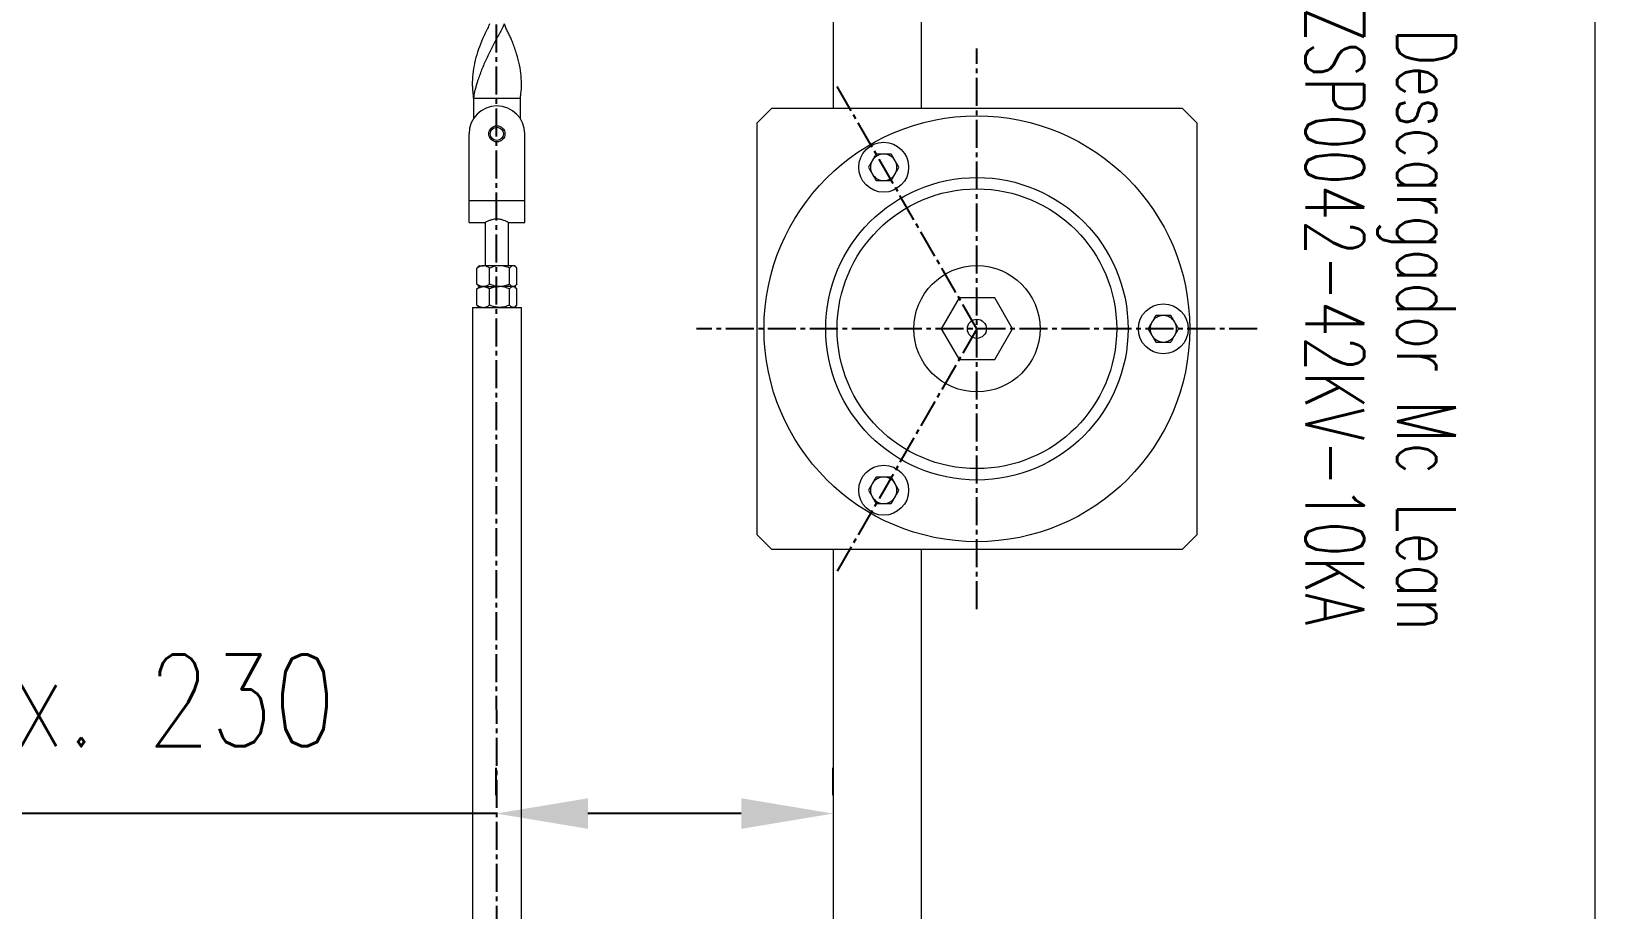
# Model space of a CAD drawing. Header units: millimetres. Extents: x 1587714 to 3094800, y -694377 to -413614.
# Drawn here: x 2046053 to 2047118, y -581858 to -581259 of the extents above; entities that cross this region are included whole.
import ezdxf

# ---------------------------------------------------------------- set-up
doc = ezdxf.new("R2010")
doc.units = ezdxf.units.MM
doc.linetypes.add('CENTER2', pattern=[28.575, 19.05, -3.175, 3.175, -3.175])
for name, color, linetype in [('0_EJES', 1, 'CENTER2'), ('M0_EQUIPOS', 7, 'Continuous'), ('M2_PLBULONES', 2, 'Continuous'), ('M_DIM', 1, 'Continuous')]:
    doc.layers.add(name, color=color, linetype=linetype)
doc.styles.add('STYLE-MSF', font='simplex.shx', dxfattribs={"width": 0.8})
doc.dimstyles.new('DIM1-25', dxfattribs={"dimscale": 25, "dimtxt": 2.5, "dimasz": 2.5, "dimexe": 1.25, "dimexo": 0.5, "dimgap": 1, "dimtad": 1, "dimdec": 1, "dimtxsty": 'STYLE-MSF', "dimcen": 2.5, "dimclrd": 8, "dimclre": 8, "dimclrt": 3, "dimaunit": 1, "dimadec": 1, "dimazin": 2, "dimtfac": 1, "dimtdec": 1, "dimtmove": 0, "dimatfit": 3, "dimfxl": 1, "dimlwd": -1, "dimlwe": -1, "dimarcsym": 0})

# ---------------------------------------------------------------- blocks, each defined once
blk = doc.blocks.new('*D25')
at = {"layer": 'Defpoints', "color": 0}
for p in [(2046369.2, -581792.2), (2046369.2, -581792.2), (2046598.7, -581792.2)]:
    blk.add_point(p, dxfattribs=at)
at = {"layer": 'M_DIM', "color": 8}
for p, q in [((2046369.2, -581779.7), (2046369.2, -581761)), ((2046598.7, -581779.7), (2046598.7, -581761)), ((2046369.2, -581792.2), (2045844.8, -581792.2)), ((2046536.2, -581792.2), (2046431.7, -581792.2))]:
    blk.add_line(p, q, dxfattribs=at)
for points in [[(2046431.7, -581781.8), (2046431.7, -581802.6), (2046369.2, -581792.2)], [(2046536.2, -581781.8), (2046536.2, -581802.6), (2046598.7, -581792.2)]]:
    blk.add_solid(points, dxfattribs=at)
at = {"layer": 'M_DIM', "color": 3, "insert": (2046075.8, -581725.5), "char_height": 62.5, "attachment_point": 5, "style": 'STYLE-MSF'}
blk.add_mtext('Aprox. 230', dxfattribs=at)

msp = doc.modelspace()

# ---------------------------------------------------------------- linework, layer by layer
at = {"layer": '0_EJES'}
for p, q in [((2046369.8455, -583017.058), (2046369.2201, -580135.74)), ((2046696.7201, -581653.0401), (2046696.7201, -581271.0758)), ((2046696.7201, -581462.058), (2046601.2291, -581296.6625)), ((2046887.7023, -581462.058), (2046505.738, -581462.058)), ((2046696.7201, -581462.058), (2046601.2291, -581627.4534))]:
    msp.add_line(p, q, dxfattribs=at)
at = {"layer": 'M0_EQUIPOS', "linetype": 'Continuous', "lineweight": 15}
for p, q in [((2047117.6201, -575302.0565), (2047117.6201, -582812.0559)), ((2046598.7201, -581197.0577), (2046598.7201, -581312.058)), ((2046658.7201, -581197.0577), (2046658.7201, -581312.058)), ((2046556.7201, -581312.058), (2046546.7201, -581322.0577)), ((2046836.7201, -581312.058), (2046556.7201, -581312.058)), ((2046846.7201, -581322.0577), (2046836.7201, -581312.058)), ((2046546.7201, -581322.0577), (2046546.7201, -581602.058)), ((2046846.7201, -581602.058), (2046846.7201, -581322.0577)), ((2046546.7201, -581602.058), (2046556.7201, -581612.0582)), ((2046836.7201, -581612.0582), (2046846.7201, -581602.058)), ((2046556.7201, -581612.0582), (2046836.7201, -581612.0582)), ((2046598.7201, -581612.0578), (2046598.7201, -583177.058)), ((2046658.7201, -581612.0578), (2046658.7201, -583177.058))]:
    msp.add_line(p, q, dxfattribs=at)
at = {"layer": 'M0_EQUIPOS', "color": 180, "linetype": 'Continuous', "lineweight": 15}
for p, q in [((2046385.7201, -581305.2899), (2046353.7201, -581305.2899)), ((2046353.7201, -581305.2899), (2046353.7201, -581319.1404)), ((2046385.7201, -581319.3706), (2046385.7201, -581305.2899)), ((2046350.7201, -581374.7899), (2046350.7201, -581329.29)), ((2046388.7201, -581374.7899), (2046388.7201, -581329.29)), ((2046350.7201, -581389.6399), (2046350.7201, -581374.7899)), ((2046350.7201, -581374.7899), (2046388.7201, -581374.7899)), ((2046388.7201, -581389.6399), (2046388.7201, -581374.7899)), ((2046350.7201, -581389.6399), (2046361.9025, -581389.6399)), ((2046361.8201, -581389.5966), (2046361.8201, -581419.1057)), ((2046377.6201, -581389.6399), (2046388.7201, -581389.6399)), ((2046377.6201, -581419.1057), (2046377.6201, -581389.6399)), ((2046356.1212, -581431.7169), (2046356.1212, -581420.6932)), ((2046357.8076, -581419.1057), (2046356.9299, -581419.8617)), ((2046357.8076, -581419.1057), (2046360.4169, -581419.1057)), ((2046371.512, -581419.1057), (2046360.4169, -581419.1057)), ((2046364.7126, -581431.7169), (2046364.7126, -581420.6932)), ((2046380.8153, -581419.1057), (2046371.512, -581419.1057)), ((2046378.3115, -581431.7169), (2046378.3115, -581420.6932)), ((2046381.6327, -581419.1057), (2046380.8153, -581419.1057)), ((2046382.5104, -581419.8617), (2046381.6327, -581419.1057)), ((2046383.3191, -581431.7169), (2046383.3191, -581420.6932)), ((2046356.9299, -581432.5484), (2046357.8076, -581433.3044)), ((2046381.6327, -581433.3044), (2046382.5104, -581432.5484)), ((2046356.1212, -581434.8918), (2046356.9304, -581434.1243)), ((2046356.1212, -581445.9154), (2046356.1212, -581434.8918)), ((2046357.8076, -581433.3044), (2046356.8986, -581434.0873)), ((2046360.4169, -581433.3044), (2046357.8076, -581433.3044)), ((2046360.4169, -581433.3044), (2046371.512, -581433.3044)), ((2046364.7126, -581445.9154), (2046364.7126, -581434.8918)), ((2046380.8153, -581433.3044), (2046371.512, -581433.3044)), ((2046378.3115, -581445.9154), (2046378.3115, -581434.8918)), ((2046380.8153, -581433.3044), (2046381.6327, -581433.3044)), ((2046382.5417, -581434.0873), (2046381.6327, -581433.3044)), ((2046383.3191, -581445.9154), (2046383.3191, -581434.8918)), ((2046353.0201, -581447.4999), (2046353.0201, -582839.1784)), ((2046353.0201, -581447.5029), (2046386.4201, -581447.5029)), ((2046356.1212, -581445.9154), (2046356.9304, -581446.683)), ((2046356.8986, -581446.72), (2046357.8076, -581447.5029)), ((2046381.6327, -581447.5029), (2046382.5417, -581446.72)), ((2046386.4201, -582869.0429), (2046386.4201, -581447.4999))]:
    msp.add_line(p, q, dxfattribs=at)
at = {"layer": 'M0_EQUIPOS', "color": 20, "linetype": 'Continuous', "lineweight": 15}
for p, q in [((2046684.5958, -581441.0582), (2046672.4714, -581462.0581)), ((2046708.8445, -581441.0582), (2046684.5958, -581441.0582)), ((2046720.9688, -581462.0581), (2046708.8445, -581441.0582)), ((2046672.4714, -581462.0581), (2046684.5958, -581483.058)), ((2046708.8445, -581483.058), (2046720.9688, -581462.0581)), ((2046684.5958, -581483.058), (2046708.8445, -581483.058))]:
    msp.add_line(p, q, dxfattribs=at)
at = {"layer": 'M0_EQUIPOS', "color": 180, "linetype": 'Continuous', "lineweight": 15}
for radius in [5.5, 4.5]:
    msp.add_circle((2046369.7201, -581329.2899), radius, dxfattribs=at)
at = {"layer": 'M0_EQUIPOS', "color": 20, "linetype": 'Continuous', "lineweight": 15}
for radius in [145, 103, 95.25, 43, 6.5]:
    msp.add_circle((2046696.7201, -581462.058), radius, dxfattribs=at)
at = {"layer": 'M0_EQUIPOS', "color": 180, "linetype": 'Continuous', "lineweight": 15}
msp.add_arc((2046369.7201, -581329.2899), 19, 0, 180, dxfattribs=at)
for points, knots in [([(2046364.6002, -581254.2594), (2046364.4386, -581254.8344), (2046364.1148, -581255.9874), (2046362.3368, -581259.3632), (2046359.9043, -581264.6006), (2046357.1, -581271.8499), (2046354.8376, -581279.1967), (2046353.4688, -581286.6784), (2046352.9333, -581292.7071), (2046352.9729, -581297.0167), (2046353.184, -581299.6525), (2046353.4631, -581302.3626), (2046353.6082, -581304.338), (2046353.6803, -581305.3203)], [0, 0, 0, 0, 0.031274416, 0.062711558, 0.202004047, 0.341396397, 0.488544764, 0.63626377, 0.783688884, 0.837877789, 0.892453515, 0.946515227, 1, 1, 1, 1]), ([(2046374.6012, -581254.2619), (2046374.4381, -581254.8284), (2046374.111, -581255.9644), (2046372.2819, -581259.3101), (2046369.5345, -581264.5004), (2046365.8224, -581271.7236), (2046362.133, -581279.0813), (2046358.8572, -581286.6071), (2046356.7747, -581292.6677), (2046355.4663, -581296.9958), (2046354.7039, -581299.6376), (2046354.0694, -581302.3538), (2046353.8594, -581304.3334), (2046353.755, -581305.3179)], [0, 0, 0, 0, 0.030812819, 0.061782064, 0.199959706, 0.338233587, 0.486264569, 0.634879561, 0.783192373, 0.837504335, 0.892203044, 0.946390596, 1, 1, 1, 1]), ([(2046385.7601, -581305.3179), (2046385.8033, -581304.7514), (2046385.8901, -581303.6155), (2046386.3269, -581300.2697), (2046386.6019, -581295.0795), (2046386.1774, -581287.8562), (2046384.8536, -581280.4985), (2046382.563, -581272.9727), (2046380.5101, -581266.9122), (2046378.5537, -581262.584), (2046377.083, -581259.9423), (2046375.677, -581257.226), (2046375.1184, -581255.2464), (2046374.8406, -581254.2619)], [0, 0, 0, 0, 0.030812849, 0.061781959, 0.199959741, 0.338233278, 0.486266519, 0.634879343, 0.7831921, 0.837503832, 0.892203468, 0.946390678, 1, 1, 1, 1]), ([(2046377.6201, -581389.6399), (2046377.5441, -581389.5987), (2046377.3922, -581389.5165), (2046376.2217, -581388.9264), (2046374.4296, -581388.169), (2046372.0185, -581387.4797), (2046369.3622, -581387.2826), (2046366.95, -581387.6068), (2046364.8325, -581388.2396), (2046363.0734, -581388.9907), (2046361.9516, -581389.569), (2046361.9166, -581389.5886), (2046361.9025, -581389.5965)], [0, 0, 0, 0, 0.097750856, 0.195254103, 0.299238527, 0.412525816, 0.518549908, 0.609846851, 0.703307504, 0.81041914, 0.923703381, 1, 1, 1, 1]), ([(2046360.4169, -581419.1057), (2046359.8151, -581419.1662), (2046358.5898, -581419.2894), (2046357.1664, -581420.002), (2046356.3561, -581420.5379), (2046356.1212, -581420.6932)], [0, 0, 0, 0, 0.406643315, 0.827977502, 1, 1, 1, 1]), ([(2046356.9472, -581419.8948), (2046356.8187, -581419.9908), (2046356.5364, -581420.2019), (2046356.2676, -581420.5199), (2046356.1212, -581420.6932)], [0, 0, 0, 0, 0.455098225, 1, 1, 1, 1]), ([(2046364.7126, -581420.6932), (2046364.0443, -581420.276), (2046362.6834, -581419.4264), (2046361.198, -581419.1091), (2046360.4364, -581419.1058), (2046360.4169, -581419.1057)], [0, 0, 0, 0, 0.484545902, 0.98674875, 1, 1, 1, 1]), ([(2046371.512, -581419.1057), (2046370.5595, -581419.1662), (2046368.62, -581419.2894), (2046366.367, -581420.002), (2046365.0844, -581420.5379), (2046364.7126, -581420.6932)], [0, 0, 0, 0, 0.4066334283, 0.8279771335, 1, 1, 1, 1]), ([(2046378.3115, -581420.6932), (2046377.2538, -581420.276), (2046375.0998, -581419.4264), (2046372.7483, -581419.1091), (2046371.543, -581419.1058), (2046371.512, -581419.1057)], [0, 0, 0, 0, 0.484544421, 0.986745592, 1, 1, 1, 1]), ([(2046380.8153, -581419.1057), (2046380.7576, -581419.1074), (2046380.382, -581419.1187), (2046379.6812, -581419.3799), (2046378.9081, -581420.0152), (2046378.4587, -581420.526), (2046378.3115, -581420.6932)], [0, 0, 0, 0, 0.066933943, 0.435836815, 0.815264668, 1, 1, 1, 1]), ([(2046383.3191, -581420.6932), (2046383.1071, -581420.4574), (2046382.6056, -581419.8993), (2046381.7698, -581419.256), (2046381.1361, -581419.1562), (2046380.8153, -581419.1057)], [0, 0, 0, 0, 0.2654500219, 0.6280841674, 1, 1, 1, 1]), ([(2046360.4169, -581433.3044), (2046359.8151, -581433.2439), (2046358.5898, -581433.1207), (2046357.1664, -581432.4081), (2046356.3561, -581431.8722), (2046356.1212, -581431.7169)], [0, 0, 0, 0, 0.406643315, 0.827977502, 1, 1, 1, 1]), ([(2046356.9472, -581432.5152), (2046356.8187, -581432.4192), (2046356.5364, -581432.2083), (2046356.2676, -581431.8902), (2046356.1212, -581431.7169)], [0, 0, 0, 0, 0.455090589, 1, 1, 1, 1]), ([(2046364.7126, -581431.7169), (2046364.0443, -581432.1341), (2046362.6834, -581432.9837), (2046361.198, -581433.301), (2046360.4364, -581433.3043), (2046360.4169, -581433.3044)], [0, 0, 0, 0, 0.484545902, 0.98674875, 1, 1, 1, 1]), ([(2046371.512, -581433.3044), (2046370.5595, -581433.2439), (2046368.62, -581433.1207), (2046366.367, -581432.4081), (2046365.0844, -581431.8722), (2046364.7126, -581431.7169)], [0, 0, 0, 0, 0.4066334283, 0.8279771335, 1, 1, 1, 1]), ([(2046378.3115, -581431.7169), (2046377.2538, -581432.1341), (2046375.0998, -581432.9837), (2046372.7483, -581433.301), (2046371.543, -581433.3043), (2046371.512, -581433.3044)], [0, 0, 0, 0, 0.484544421, 0.986745592, 1, 1, 1, 1]), ([(2046380.8153, -581433.3044), (2046380.7576, -581433.3026), (2046380.382, -581433.2914), (2046379.6812, -581433.0301), (2046378.9081, -581432.3949), (2046378.4587, -581431.8841), (2046378.3115, -581431.7169)], [0, 0, 0, 0, 0.066933943, 0.435836815, 0.815264668, 1, 1, 1, 1]), ([(2046383.3191, -581431.7169), (2046383.1071, -581431.9527), (2046382.6055, -581432.5107), (2046381.7698, -581433.1541), (2046381.1362, -581433.2539), (2046380.8153, -581433.3044)], [0, 0, 0, 0, 0.2654444323, 0.6280835163, 1, 1, 1, 1]), ([(2046356.1212, -581434.8918), (2046356.4849, -581434.656), (2046357.3454, -581434.098), (2046358.7793, -581433.4545), (2046359.8664, -581433.3548), (2046360.4169, -581433.3044)], [0, 0, 0, 0, 0.265439708, 0.628078343, 1, 1, 1, 1]), ([(2046360.4169, -581433.3044), (2046360.5158, -581433.3061), (2046361.1604, -581433.3171), (2046362.3625, -581433.5786), (2046363.6891, -581434.2138), (2046364.4601, -581434.7245), (2046364.7126, -581434.8918)], [0, 0, 0, 0, 0.0669135645, 0.4358405987, 0.8152664756, 1, 1, 1, 1]), ([(2046371.512, -581433.3044), (2046370.5595, -581433.3649), (2046368.6201, -581433.4881), (2046366.367, -581434.2005), (2046365.0844, -581434.7364), (2046364.7126, -581434.8918)], [0, 0, 0, 0, 0.4066353377, 0.8279763258, 1, 1, 1, 1]), ([(2046378.3115, -581434.8918), (2046377.2538, -581434.4748), (2046375.0998, -581433.6256), (2046372.7483, -581433.3061), (2046371.543, -581433.3044), (2046371.512, -581433.3044)], [0, 0, 0, 0, 0.4845444465, 0.9867456446, 1, 1, 1, 1]), ([(2046380.8153, -581433.3044), (2046380.4646, -581433.3649), (2046379.7504, -581433.4881), (2046378.9207, -581434.2005), (2046378.4484, -581434.7364), (2046378.3115, -581434.8918)], [0, 0, 0, 0, 0.40663644, 0.827971828, 1, 1, 1, 1]), ([(2046383.3191, -581434.8918), (2046382.9296, -581434.4748), (2046382.1364, -581433.6256), (2046381.2707, -581433.3061), (2046380.8267, -581433.3044), (2046380.8153, -581433.3044)], [0, 0, 0, 0, 0.484544762, 0.986760751, 1, 1, 1, 1]), ([(2046356.1212, -581445.9154), (2046356.4849, -581446.1513), (2046357.3454, -581446.7094), (2046358.7793, -581447.3526), (2046359.8664, -581447.4524), (2046360.4169, -581447.5029)], [0, 0, 0, 0, 0.2654448804, 0.6280780083, 1, 1, 1, 1]), ([(2046360.4169, -581447.5029), (2046360.5158, -581447.5012), (2046361.1604, -581447.4902), (2046362.3625, -581447.2286), (2046363.6891, -581446.5934), (2046364.4601, -581446.0827), (2046364.7126, -581445.9154)], [0, 0, 0, 0, 0.066913424, 0.435841785, 0.815266864, 1, 1, 1, 1]), ([(2046371.512, -581447.5029), (2046370.5595, -581447.4424), (2046368.62, -581447.3192), (2046366.367, -581446.6066), (2046365.0844, -581446.0708), (2046364.7126, -581445.9154)], [0, 0, 0, 0, 0.4066334283, 0.8279771335, 1, 1, 1, 1]), ([(2046378.3115, -581445.9154), (2046377.2538, -581446.3327), (2046375.0998, -581447.1824), (2046372.7483, -581447.4996), (2046371.543, -581447.5028), (2046371.512, -581447.5029)], [0, 0, 0, 0, 0.484548308, 0.986745636, 1, 1, 1, 1]), ([(2046380.8153, -581447.5029), (2046380.4646, -581447.4424), (2046379.7504, -581447.3192), (2046378.9207, -581446.6066), (2046378.4484, -581446.0708), (2046378.3115, -581445.9154)], [0, 0, 0, 0, 0.4066345306, 0.8279726361, 1, 1, 1, 1]), ([(2046383.3191, -581445.9154), (2046382.9296, -581446.3327), (2046382.1364, -581447.1824), (2046381.2707, -581447.4996), (2046380.8267, -581447.5028), (2046380.8153, -581447.5029)], [0, 0, 0, 0, 0.484548624, 0.986760741, 1, 1, 1, 1])]:
    msp.add_open_spline(points, degree=3, knots=knots, dxfattribs=at)
at = {"layer": 'M2_PLBULONES', "linetype": 'Continuous', "lineweight": 15}
for centre in [(2046633.2201, -581352.0727), (2046823.7201, -581462.058), (2046633.2201, -581572.0432)]:
    msp.add_circle(centre, 17, dxfattribs=at)
for centre, start, end in [((2046633.2201, -581352.0727), 150, 210), ((2046633.2201, -581352.0727), 90, 150), ((2046633.2201, -581352.0727), 30, 90), ((2046633.2201, -581352.0727), 330, 30), ((2046633.2201, -581352.0727), 210, 270), ((2046633.2201, -581352.0727), 270, 330), ((2046823.7201, -581462.058), 90, 150), ((2046823.7201, -581462.058), 30, 90), ((2046823.7201, -581462.058), 150, 210), ((2046823.7201, -581462.058), 330, 30), ((2046823.7201, -581462.058), 210, 270), ((2046823.7201, -581462.058), 270, 330), ((2046633.2201, -581572.0432), 150, 210), ((2046633.2201, -581572.0432), 90, 150), ((2046633.2201, -581572.0432), 30, 90), ((2046633.2201, -581572.0432), 330, 30), ((2046633.2201, -581572.0432), 210, 270), ((2046633.2201, -581572.0432), 270, 330)]:
    msp.add_arc(centre, 9, start, end, dxfattribs=at)
for points, knots in [([(2046625.4259, -581347.5728), (2046625.3643, -581347.6795), (2046624.8979, -581348.4872), (2046624.0187, -581350.0102), (2046623.2272, -581351.381), (2046622.8278, -581352.0727)], [0, 0, 0, 0, 0.070082776, 0.530786481, 1, 1, 1, 1]), ([(2046628.024, -581343.0729), (2046627.602, -581343.8036), (2046626.7503, -581345.2786), (2046625.8701, -581346.8034), (2046625.4259, -581347.5728)], [0, 0, 0, 0, 0.495425578, 1, 1, 1, 1]), ([(2046633.2201, -581343.0729), (2046632.8327, -581343.0729), (2046631.0747, -581343.0729), (2046629.3605, -581343.0729), (2046628.024, -581343.0729)], [0, 0, 0, 0, 0.220363616, 1, 1, 1, 1]), ([(2046638.4163, -581343.0729), (2046638.0842, -581343.0729), (2046636.3928, -581343.0729), (2046634.6338, -581343.0729), (2046633.2201, -581343.0729)], [0, 0, 0, 0, 0.196351574, 1, 1, 1, 1]), ([(2046641.0144, -581347.5728), (2046640.9528, -581347.4662), (2046640.4864, -581346.6585), (2046639.6072, -581345.1354), (2046638.8157, -581343.7646), (2046638.4163, -581343.0729)], [0, 0, 0, 0, 0.070082776, 0.530786481, 1, 1, 1, 1]), ([(2046643.6124, -581352.0727), (2046643.1905, -581351.3418), (2046642.339, -581349.8668), (2046641.4586, -581348.342), (2046641.0144, -581347.5728)], [0, 0, 0, 0, 0.495502787, 1, 1, 1, 1]), ([(2046622.8278, -581352.0727), (2046623.2498, -581352.8036), (2046624.1013, -581354.2787), (2046624.9817, -581355.8034), (2046625.4259, -581356.5727)], [0, 0, 0, 0, 0.495502787, 1, 1, 1, 1]), ([(2046625.4259, -581356.5727), (2046625.4875, -581356.6793), (2046625.9539, -581357.487), (2046626.8331, -581359.01), (2046627.6246, -581360.3809), (2046628.024, -581361.0726)], [0, 0, 0, 0, 0.070082776, 0.530786481, 1, 1, 1, 1]), ([(2046638.4163, -581361.0726), (2046638.8382, -581360.3418), (2046639.6899, -581358.8669), (2046640.5702, -581357.3421), (2046641.0144, -581356.5727)], [0, 0, 0, 0, 0.495425578, 1, 1, 1, 1]), ([(2046641.0144, -581356.5727), (2046641.0759, -581356.466), (2046641.5424, -581355.6583), (2046642.4216, -581354.1353), (2046643.2131, -581352.7644), (2046643.6124, -581352.0727)], [0, 0, 0, 0, 0.070083482, 0.530786483, 1, 1, 1, 1]), ([(2046628.024, -581361.0726), (2046629.3605, -581361.0726), (2046631.0747, -581361.0726), (2046632.8327, -581361.0726), (2046633.2201, -581361.0726)], [0, 0, 0, 0, 0.779636384, 1, 1, 1, 1]), ([(2046633.2201, -581361.0726), (2046634.6338, -581361.0726), (2046636.3928, -581361.0726), (2046638.0842, -581361.0726), (2046638.4163, -581361.0726)], [0, 0, 0, 0, 0.803648426, 1, 1, 1, 1]), ([(2046818.524, -581453.0578), (2046817.8558, -581454.2153), (2046816.9987, -581455.7001), (2046816.1196, -581457.2227), (2046815.9259, -581457.5582)], [0, 0, 0, 0, 0.779646249, 1, 1, 1, 1]), ([(2046823.7201, -581453.0578), (2046823.597, -581453.0578), (2046822.6643, -581453.0578), (2046820.9057, -581453.0578), (2046819.3227, -581453.0578), (2046818.524, -581453.0578)], [0, 0, 0, 0, 0.070090111, 0.530782967, 1, 1, 1, 1]), ([(2046828.9163, -581453.0578), (2046828.0724, -581453.0578), (2046826.3692, -581453.0578), (2046824.6085, -581453.0578), (2046823.7201, -581453.0578)], [0, 0, 0, 0, 0.495460594, 1, 1, 1, 1]), ([(2046831.5144, -581457.5582), (2046831.4528, -581457.4514), (2046830.9869, -581456.6432), (2046830.107, -581455.1204), (2046829.3156, -581453.7495), (2046828.9163, -581453.0578)], [0, 0, 0, 0, 0.070155661, 0.530823598, 1, 1, 1, 1]), ([(2046815.9259, -581457.5582), (2046815.219, -581458.7822), (2046814.3392, -581460.3054), (2046813.4939, -581461.7704), (2046813.3278, -581462.0581)], [0, 0, 0, 0, 0.8035846678, 1, 1, 1, 1]), ([(2046813.3278, -581462.0581), (2046813.7498, -581462.7888), (2046814.6015, -581464.2638), (2046815.4817, -581465.7886), (2046815.9259, -581466.558)], [0, 0, 0, 0, 0.495425578, 1, 1, 1, 1]), ([(2046834.1124, -581462.0581), (2046833.6905, -581461.3272), (2046832.839, -581459.8521), (2046831.9586, -581458.3274), (2046831.5144, -581457.5582)], [0, 0, 0, 0, 0.495502091, 1, 1, 1, 1]), ([(2046831.5144, -581466.558), (2046831.7081, -581466.2225), (2046832.5871, -581464.7), (2046833.4442, -581463.2155), (2046834.1124, -581462.0581)], [0, 0, 0, 0, 0.220371429, 1, 1, 1, 1]), ([(2046815.9259, -581466.558), (2046815.9875, -581466.6647), (2046816.4539, -581467.4724), (2046817.3331, -581468.9954), (2046818.1246, -581470.3662), (2046818.524, -581471.0579)], [0, 0, 0, 0, 0.070082776, 0.530786481, 1, 1, 1, 1]), ([(2046818.524, -581471.0579), (2046819.3679, -581471.0579), (2046821.0711, -581471.0579), (2046822.8318, -581471.0579), (2046823.7201, -581471.0579)], [0, 0, 0, 0, 0.495460594, 1, 1, 1, 1]), ([(2046823.7201, -581471.0579), (2046823.8433, -581471.0579), (2046824.776, -581471.0579), (2046826.5346, -581471.0579), (2046828.1176, -581471.0579), (2046828.9163, -581471.0579)], [0, 0, 0, 0, 0.070088698, 0.530782964, 1, 1, 1, 1]), ([(2046828.9163, -581471.0579), (2046829.0823, -581470.7703), (2046829.9281, -581469.3057), (2046830.8076, -581467.7823), (2046831.5144, -581466.558)], [0, 0, 0, 0, 0.196338606, 1, 1, 1, 1]), ([(2046625.4259, -581567.5431), (2046625.3643, -581567.6497), (2046624.8979, -581568.4574), (2046624.0187, -581569.9804), (2046623.2272, -581571.3513), (2046622.8278, -581572.043)], [0, 0, 0, 0, 0.070082776, 0.530786481, 1, 1, 1, 1]), ([(2046628.024, -581563.0431), (2046627.6021, -581563.774), (2046626.7506, -581565.2491), (2046625.8701, -581566.7738), (2046625.4259, -581567.5431)], [0, 0, 0, 0, 0.495502787, 1, 1, 1, 1]), ([(2046633.2201, -581563.0431), (2046633.097, -581563.0431), (2046632.1642, -581563.0431), (2046630.4057, -581563.0431), (2046628.8227, -581563.0431), (2046628.024, -581563.0431)], [0, 0, 0, 0, 0.070090109, 0.530784358, 1, 1, 1, 1]), ([(2046638.4163, -581563.0431), (2046637.5724, -581563.0431), (2046635.8692, -581563.0431), (2046634.1085, -581563.0431), (2046633.2201, -581563.0431)], [0, 0, 0, 0, 0.495459899, 1, 1, 1, 1]), ([(2046641.0144, -581567.5431), (2046640.3076, -581566.3188), (2046639.4281, -581564.7954), (2046638.5823, -581563.3307), (2046638.4163, -581563.0431)], [0, 0, 0, 0, 0.803660844, 1, 1, 1, 1]), ([(2046643.6124, -581572.043), (2046642.9442, -581570.8856), (2046642.0871, -581569.4011), (2046641.2081, -581567.8786), (2046641.0144, -581567.5431)], [0, 0, 0, 0, 0.779628571, 1, 1, 1, 1]), ([(2046622.8278, -581572.043), (2046622.9939, -581572.3307), (2046623.8393, -581573.7958), (2046624.719, -581575.3192), (2046625.4259, -581576.5434)], [0, 0, 0, 0, 0.196400054, 1, 1, 1, 1]), ([(2046625.4259, -581576.5434), (2046625.6196, -581576.8789), (2046626.4986, -581578.4014), (2046627.3557, -581579.8859), (2046628.024, -581581.0433)], [0, 0, 0, 0, 0.220370725, 1, 1, 1, 1]), ([(2046628.024, -581581.0433), (2046628.8679, -581581.0433), (2046630.5711, -581581.0433), (2046632.3318, -581581.0433), (2046633.2201, -581581.0433)], [0, 0, 0, 0, 0.495460594, 1, 1, 1, 1]), ([(2046633.2201, -581581.0433), (2046633.3433, -581581.0433), (2046634.276, -581581.0433), (2046636.0346, -581581.0433), (2046637.6176, -581581.0433), (2046638.4163, -581581.0433)], [0, 0, 0, 0, 0.0700887947, 0.5307836946, 1, 1, 1, 1]), ([(2046638.4163, -581581.0433), (2046638.8382, -581580.3124), (2046639.6897, -581578.8373), (2046640.5702, -581577.3126), (2046641.0144, -581576.5434)], [0, 0, 0, 0, 0.495502787, 1, 1, 1, 1]), ([(2046641.0144, -581576.5434), (2046641.0759, -581576.4367), (2046641.5424, -581575.629), (2046642.4217, -581574.1059), (2046643.2131, -581572.7348), (2046643.6124, -581572.043)], [0, 0, 0, 0, 0.0700781358, 0.5307459915, 1, 1, 1, 1])]:
    msp.add_open_spline(points, degree=3, knots=knots, dxfattribs=at)

# ---------------------------------------------------------------- texts
at = {"layer": 'M_DIM', "color": 7, "style": 'STYLE-MSF', "width": 0.7}
for s, p in [('ZSP0042-42KV-10KA', (2046920.538, -581242.7611)), ('Descargador Mc Lean', (2046983.0081, -581257.5564))]:
    msp.add_text(s, height=40, rotation=270, dxfattribs=at).set_placement(p)

# ---------------------------------------------------------------- dimensions: what is measured, and where the dimension line sits
at = {"layer": 'M_DIM'}
dim = msp.add_linear_dim(base=(2046369.2201, -581792.2019), p1=(2046598.7201, -581792.2019), p2=(2046369.2201, -581792.2019), text='Aprox. 230', dimstyle='DIM1-25', dxfattribs=at)
dim.commit()
dim.dimension.update_dxf_attribs({"geometry": '*D25', "text_midpoint": (2046075.7678, -581725.5352)})

doc.saveas('drawing.dxf')
